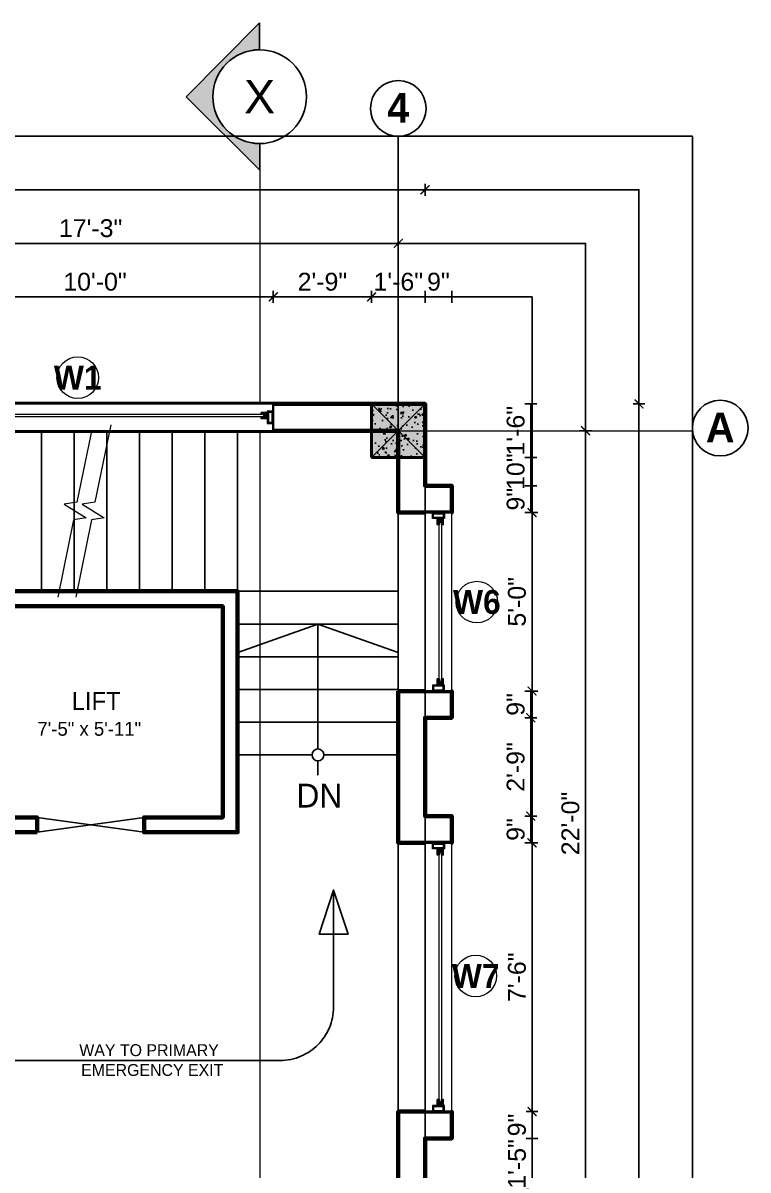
# Model space of a CAD drawing. Header units: feet. Extents: x 109753 to 150441, y 47761 to 75080.
# Drawn here: x 126842.8 to 127086.9, y 49731.2 to 50116.9 of the extents above; entities that cross this region are included whole.
import ezdxf

# ---------------------------------------------------------------- set-up
doc = ezdxf.new("R2010")
doc.units = ezdxf.units.FT
doc.header["$LTSCALE"] = 50
doc.header["$MEASUREMENT"] = 0
doc.header["$PDMODE"] = 3
doc.header["$PDSIZE"] = -10
for name, pattern in [('( Hidden )', [0.375, 0.25, -0.125]), ('ACAD_ISO02W100', [15, 12, -3]), ('ACAD_ISO04W100', [30, 24, -3, 0, -3]), ('CENTER', [2, 1.25, -0.25, 0.25, -0.25])]:
    doc.linetypes.add(name, pattern=pattern)
doc.layers.add('A-ANNO-MASK', color=7, linetype='Continuous', lineweight=13, true_color=0xffffff)
for name, color, linetype, lineweight in [('A-Furniture', 175, 'Continuous', 0), ('CENTRELINE', 146, 'CENTER', 18), ('COLUMN', 16, 'Continuous', 40), ('DIMENSION', 5, 'Continuous', 15), ('STAIRCASE', 210, 'Continuous', 25), ('TEXT', 181, 'Continuous', 13), ('WALL', 1, 'Continuous', 60), ('WINDOW', 197, 'Continuous', 25)]:
    doc.layers.add(name, color=color, linetype=linetype, lineweight=lineweight)
doc.layers.add('HACTH', color=251, linetype='Continuous')
doc.styles.add('GL_Imperial', font='GOTHIC.TTF', dxfattribs={"height": 8})
doc.styles.add('SANS', font='sanss___.ttf', dxfattribs={"height": 11.81102362204724})
doc.styles.add('STYLUS', font='stylu.ttf')
doc.styles.add('TIMES', font='arial.ttf')
doc.dimstyles.new("1-8'", dxfattribs={"dimtxt": 6, "dimasz": 3, "dimexe": 2, "dimexo": 1, "dimgap": 2, "dimtad": 1, "dimdec": 0, "dimzin": 3, "dimdsep": 46, "dimlunit": 4, "dimtxsty": 'TIMES', "dimblk": 'ARCHTICK', "dimcen": 8, "dimdle": 2, "dimclrt": 7, "dimadec": 0, "dimazin": 0, "dimtfac": 1, "dimtdec": 0, "dimtix": 1, "dimtmove": 0, "dimatfit": 3, "dimfxl": 2, "dimfxlon": 1, "dimarcsym": 0})

# ---------------------------------------------------------------- blocks, each defined once
blk = doc.blocks.new('A$Cb5c74cea')
at = {"true_color": 0xffffff, "transparency": 33554687}
h = blk.add_hatch(color=7, dxfattribs=at)
h.dxf.hatch_style = 1
h.paths.add_polyline_path([(-9, -9), (9, -9), (9, 9), (-9, 9)])
at = {"layer": 'HACTH', "transparency": 33554623}
h = blk.add_hatch(dxfattribs=at)
h.set_pattern_fill('AR-CONC', color=256)
h.set_pattern_definition([(49.99999999999999, (-126497.0296379852, -50480.55175068545), (7.172601826007535, -0.6275213498259511), [0.75, -8.25]), (355, (-126497.0296379852, -50480.55175068545), (-1.38751333613, 7.521921337000118), [0.6, -6.6]), (100.45144446, (-126496.4319211752, -50480.60404412545), (5.78508846727112, 6.894399909686294), [0.6374019199999997, -7.011421119999998]), (46.18420000000001, (-126497.0296379852, -50478.55175068545), (10.67241330671572, -1.655192807930765), [1.125, -12.375]), (96.63563549, (-126496.1402705352, -50478.68968375545), (9.346619456742284, 9.741186007745505), [0.95610342, -10.5171376]), (351.1841639899999, (-126497.0296379852, -50478.55175068545), (9.346619450547731, 9.741186002699902), [0.9, -9.90000001]), (21, (-126496.0296379852, -50479.05175068545), (5.969070521184617, -4.026188906653388), [0.75, -8.25]), (326.0000000000001, (-126496.0296379852, -50479.05175068545), (2.433153319215817, 7.25150045046853), [0.6, -6.6]), (71.45144474, (-126495.5322154452, -50479.38726642545), (8.402223767299711, 3.225311528063538), [0.6374019000000001, -7.01142112]), (37.50000000000001, (-126497.0296379852, -50480.55175068545), (0.1215985531729067, 3.328938538313115), [0, -6.52, 0, -6.7, 0, -6.625]), (7.499999999999999, (-126497.0296379852, -50480.55175068545), (2.630695374421486, 3.944117118823602), [0, -3.82, 0, -6.37, 0, -2.525]), (327.5, (-126499.2596379852, -50480.55175068545), (5.33822436172409, -0.2255487173437976), [0, -2.5, 0, -7.8, 0, -10.35]), (317.5, (-126500.2596379852, -50480.55175068545), (5.831861693423862, 1.001049823323177), [0, -3.25, 0, -5.18, 0, -7.35])])
h.paths.add_polyline_path([(-9, -9), (9, -9), (9, 9), (-9, 9)])
at = {"layer": 'COLUMN'}
blk.add_lwpolyline([(-9, -9), (9, -9), (9, 9), (-9, 9)], close=True, dxfattribs=at)
at = {"layer": 'Defpoints', "color": 18, "true_color": 0x000000}
for p, q in [((-9, -9), (9, 9)), ((-9, 9), (9, -9))]:
    blk.add_line(p, q, dxfattribs=at)
blk = doc.blocks.new('ARROW')
at = {"layer": 'A-ANNO-MASK'}
h = blk.add_hatch(color=256, dxfattribs=at)
edge = h.paths.add_edge_path()
edge.add_line((0, 17169.44834330531), (0, 26968.98400393563))
edge.add_line((0, 26968.98400393563), (-26968.9840039349, 0))
edge.add_line((-26968.9840039349, 0), (0, -26968.98400393508))
edge.add_line((0, -26968.98400393508), (0, -17169.44834330531))
edge.add_ellipse((0, 0), major_axis=(-12140.63335278354, 12140.63335278354), ratio=0.9999999999999748, start_angle=-45.00000000000068, end_angle=134.9999999999993, ccw=False)
for p, q in [((0, 26968.98400393563), (-26968.9840039349, 0)), ((0, 17169.44834330531), (0, 26968.98400393563)), ((0, -26968.98400393508), (-26968.9840039349, 0)), ((-26968.9840039349, 0), (0, -26968.98400393508)), ((0, -26968.98400393508), (0, -17169.44834330531))]:
    blk.add_line(p, q)
blk.add_ellipse((0, 0), major_axis=(12140.63335278354, 12140.63335278354), ratio=0.9999999999999746, start_param=0.785398163397461, end_param=3.926990816987254)
blk = doc.blocks.new('_ArchTick')
at = {"color": 0, "linetype": 'ByBlock', "const_width": 0.15}
blk.add_lwpolyline([(-0.5, -0.5), (0.5, 0.5)], dxfattribs=at)
blk = doc.blocks.new('*D1186')
at = {"layer": 'Defpoints', "color": 0, "transparency": 16777216}
for p in [(126969.1545575431, 50042.74665171043), (126762.0734331849, 49988.74665171043), (126969.1545575431, 49988.74665171043)]:
    blk.add_point(p, dxfattribs=at)
at = {"layer": 'DIMENSION', "color": 0, "lineweight": -2, "transparency": 16777216}
for p, q in [((126762.0734331849, 50040.74665171043), (126762.0734331849, 50044.74665171043)), ((126969.1545575431, 50040.74665171043), (126969.1545575431, 50044.74665171043)), ((126760.0734331849, 50042.74665171043), (126971.1545575431, 50042.74665171043))]:
    blk.add_line(p, q, dxfattribs=at)
at = {"layer": 'DIMENSION', "color": 0, "lineweight": -2, "transparency": 16777216, "xscale": 3, "yscale": 3, "zscale": 3, "rotation": 180}
blk.add_blockref('_ArchTick', (126762.0734331849, 50042.74665171043), dxfattribs=at)
at = {"layer": 'DIMENSION', "color": 0, "lineweight": -2, "transparency": 16777216, "xscale": 3, "yscale": 3, "zscale": 3}
blk.add_blockref('_ArchTick', (126969.1545575431, 50042.74665171043), dxfattribs=at)
at = {"layer": 'DIMENSION', "color": 7, "transparency": 16777216, "insert": (126865.613995364, 50047.81213602148), "char_height": 6, "attachment_point": 5, "style": 'TIMES'}
blk.add_mtext('17\'-3"', dxfattribs=at)
blk = doc.blocks.new('*D1187')
at = {"layer": 'Defpoints', "color": 0, "transparency": 16777216}
for p in [(126978.1545575431, 49979.74665171045), (126978.1545575431, 49715.62850572429), (127032.1545575448, 49715.62850572429)]:
    blk.add_point(p, dxfattribs=at)
at = {"layer": 'DIMENSION', "color": 0, "lineweight": -2, "transparency": 16777216}
for p, q in [((127030.1545575448, 49979.74665171045), (127034.1545575448, 49979.74665171045)), ((127032.1545575448, 49981.74665171045), (127032.1545575448, 49713.62850572429)), ((127030.1545575448, 49715.62850572429), (127034.1545575448, 49715.62850572429))]:
    blk.add_line(p, q, dxfattribs=at)
at = {"layer": 'DIMENSION', "color": 0, "lineweight": -2, "transparency": 16777216, "xscale": 3, "yscale": 3, "zscale": 3}
for p, rotation in [((127032.1545575448, 49979.74665171045), 90), ((127032.1545575448, 49715.62850572429), 270)]:
    blk.add_blockref('_ArchTick', p, dxfattribs=dict(at, rotation=rotation))
at = {"layer": 'DIMENSION', "color": 7, "transparency": 16777216, "insert": (127027.0911196184, 49847.68757871732), "char_height": 6, "attachment_point": 5, "rotation": 90, "style": 'TIMES'}
blk.add_mtext('22\'-0"', dxfattribs=at)
blk = doc.blocks.new('*D1198')
at = {"layer": 'Defpoints', "color": 0, "transparency": 16777216}
for p in [(126978.1545575431, 50060.74665171043), (126237.1545575431, 49988.74665171043), (126978.1545575431, 49988.74665171043)]:
    blk.add_point(p, dxfattribs=at)
at = {"layer": 'DIMENSION', "color": 0, "lineweight": -2, "transparency": 16777216}
for p, q in [((126235.1545575431, 50060.74665171043), (126980.1545575431, 50060.74665171043)), ((126237.1545575431, 50058.74665171043), (126237.1545575431, 50062.74665171043)), ((126978.1545575431, 50058.74665171043), (126978.1545575431, 50062.74665171043))]:
    blk.add_line(p, q, dxfattribs=at)
at = {"layer": 'DIMENSION', "color": 0, "lineweight": -2, "transparency": 16777216, "xscale": 3, "yscale": 3, "zscale": 3, "rotation": 180}
blk.add_blockref('_ArchTick', (126237.1545575431, 50060.74665171043), dxfattribs=at)
at = {"layer": 'DIMENSION', "color": 0, "lineweight": -2, "transparency": 16777216, "xscale": 3, "yscale": 3, "zscale": 3}
blk.add_blockref('_ArchTick', (126978.1545575431, 50060.74665171043), dxfattribs=at)
at = {"layer": 'DIMENSION', "color": 7, "transparency": 16777216, "insert": (126607.6545575431, 50065.81008963675), "char_height": 6, "attachment_point": 5, "style": 'TIMES'}
blk.add_mtext('61\'-9"', dxfattribs=at)
blk = doc.blocks.new('*D1199')
at = {"layer": 'Defpoints', "color": 0, "transparency": 16777216}
for p in [(126978.1545575431, 49988.74665171045), (126978.1545575431, 49058.27406776582), (127050.1545575448, 49058.27406776582)]:
    blk.add_point(p, dxfattribs=at)
at = {"layer": 'DIMENSION', "color": 0, "lineweight": -2, "transparency": 16777216}
for p, q in [((127050.1545575448, 49990.74665171045), (127050.1545575448, 49056.27406776582)), ((127048.1545575448, 49988.74665171045), (127052.1545575448, 49988.74665171045)), ((127048.1545575448, 49058.27406776582), (127052.1545575448, 49058.27406776582))]:
    blk.add_line(p, q, dxfattribs=at)
at = {"layer": 'DIMENSION', "color": 0, "lineweight": -2, "transparency": 16777216, "xscale": 3, "yscale": 3, "zscale": 3}
for p, rotation in [((127050.1545575448, 49988.74665171045), 90), ((127050.1545575448, 49058.27406776582), 270)]:
    blk.add_blockref('_ArchTick', p, dxfattribs=dict(at, rotation=rotation))
at = {"layer": 'DIMENSION', "color": 7, "transparency": 16777216, "insert": (127045.0911196184, 49523.51035973809), "char_height": 6, "attachment_point": 5, "rotation": 90, "style": 'TIMES'}
blk.add_mtext('77\'-6"', dxfattribs=at)
blk = doc.blocks.new('WIN 4 FRAME')
at = {"true_color": 0x939598}
h = blk.add_hatch(color=252, dxfattribs=at)
h.dxf.hatch_style = 1
h.paths.add_polyline_path([(1.818989403545856e-12, 4.049813805987469), (2.101020072586834e-06, 5.060473995399661e-07), (2.024908759564823, 9.094947017729282e-13), (2.024908759564823, 2.024906570480198), (2.02490641305485, 2.024906570479288), (2.024906696263315, 4.049813318782071)])
h.paths.add_polyline_path([(1.61992746524993, 0.4049814344280094), (0.4049815433245385, 0.4049814344280094), (0.404981543323629, 3.644832375327496), (1.61992746524993, 3.644832375327496)], flags=16)
at = {"lineweight": 18}
for points in [[(2.024908759563004, 0), (2.024908759563004, 4.049813805987469), (0, 4.049813805987469), (0, 0)], [(0.40498154332181, 3.644832375326587), (0.4049815433227195, 0.4049814344261904), (1.619927465248111, 0.4049814344261904), (1.619927465248111, 3.644832375326587)]]:
    blk.add_lwpolyline(points, close=True, dxfattribs=at)
blk = doc.blocks.new('WIN IN FRAME 2')
at = {"true_color": 0x939598}
h = blk.add_hatch(color=252, dxfattribs=at)
h.dxf.hatch_style = 1
h.paths.add_polyline_path([(-3.802797436947003e-07, 2.024906748300964), (-4.547473508864641e-13, -9.094947017729282e-13), (2.02490491240178, 3.802788341999985e-07), (2.02490479645212, 0.6074723853880641), (1.214942129258816, 0.6074722181956531), (1.214941962037756, 1.417434885379407), (2.024904666966449, 1.417435052582732), (2.024904233848702, 2.024906694837227)])
blk.add_lwpolyline([(1.214941962037756, 1.417434885379407), (2.024904666966449, 1.417435052582732), (2.024904233848702, 2.024906694836318), (-3.802797436947003e-07, 2.024907235507271), (0, 0), (2.02490491240178, 3.802788341999985e-07), (2.024904796439387, 0.6075378326295322), (1.214942129258816, 0.6074722181956531)], close=True)
blk = doc.blocks.new('*U527')
blk.add_wipeout([(0, -0.20000000000030127), (119.9999999999999, -0.20000000000797513), (119.9999999999999, 9.19999999999169), (0, 9.2000000000007)]).dxf.layer = 'WINDOW'
at = {"layer": 'WINDOW', "color": 35, "lineweight": 5}
for p, q in [((120, 8.999999999992344), (0, 9)), ((120, -7.658902751772027e-12), (0, 0))]:
    blk.add_line(p, q, dxfattribs=at)
at = {"layer": 'WINDOW', "color": 10, "lineweight": 35}
for p, q in [((0, 0), (0, 9)), ((120, -7.658902751772027e-12), (120, 8.999999999992344))]:
    blk.add_line(p, q, dxfattribs=at)
at = {"layer": 'WINDOW', "lineweight": 9}
blk.add_lwpolyline([(3.23985088882182, 3.487546825684149), (116.7601492783992, 3.48754682567649), (116.7601492783992, 4.297509492860243), (3.23985088882182, 4.297509492867903)], close=True, dxfattribs=at)
at = {"layer": 'WINDOW', "lineweight": 5}
for name, p in [('WIN 4 FRAME', (0, 2.47509309700672)), ('WIN IN FRAME 2', (2.024908759563004, 2.880074607488496))]:
    blk.add_blockref(name, p, dxfattribs=at)
at = {"layer": 'WINDOW', "lineweight": 5, "xscale": -1}
for name, p in [('WIN IN FRAME 2', (117.975091240437, 2.880074607480837)), ('WIN 4 FRAME', (120, 2.475093096999061))]:
    blk.add_blockref(name, p, dxfattribs=at)
blk = doc.blocks.new('*U522')
blk.add_wipeout([(0, -0.20000000000024443), (59.99999999999992, -0.20000000000408136), (59.99999999999992, 9.19999999999554), (0, 9.200000000000728)]).dxf.layer = 'WINDOW'
at = {"layer": 'WINDOW', "color": 35, "lineweight": 5}
for p, q in [((59.99999999999999, 8.99999999999617), (0, 9)), ((59.99999999999999, -3.829451375886013e-12), (0, 0))]:
    blk.add_line(p, q, dxfattribs=at)
at = {"layer": 'WINDOW', "color": 10, "lineweight": 35}
for p, q in [((0, 0), (0, 9)), ((59.99999999999999, -3.829451375886013e-12), (59.99999999999999, 8.99999999999617))]:
    blk.add_line(p, q, dxfattribs=at)
at = {"layer": 'WINDOW', "lineweight": 9}
blk.add_lwpolyline([(3.23985088882182, 3.487546825684149), (56.76014927839923, 3.487546825680319), (56.76014927839923, 4.297509492864074), (3.23985088882182, 4.297509492867903)], close=True, dxfattribs=at)
at = {"layer": 'WINDOW', "lineweight": 5}
for name, p in [('WIN 4 FRAME', (0, 2.47509309700672)), ('WIN IN FRAME 2', (2.024908759563004, 2.880074607488496))]:
    blk.add_blockref(name, p, dxfattribs=at)
at = {"layer": 'WINDOW', "lineweight": 5, "xscale": -1}
for name, p in [('WIN IN FRAME 2', (57.97509124043698, 2.880074607484666)), ('WIN 4 FRAME', (59.99999999999999, 2.475093097002891))]:
    blk.add_blockref(name, p, dxfattribs=at)
blk = doc.blocks.new('*U529')
blk.add_wipeout([(0, -0.20000000000023022), (90.37023488315755, -0.20000000000599982), (90.37023488315755, 9.199999999993622), (0, 9.200000000000756)]).dxf.layer = 'WINDOW'
at = {"layer": 'WINDOW', "color": 35, "lineweight": 5}
for p, q in [((90.37023488315761, 8.99999999999423), (0, 9)), ((90.37023488315761, -5.767807005207502e-12), (0, 0))]:
    blk.add_line(p, q, dxfattribs=at)
at = {"layer": 'WINDOW', "color": 10, "lineweight": 35}
for p, q in [((0, 0), (0, 9)), ((90.37023488315761, -5.767807005207502e-12), (90.37023488315761, 8.99999999999423))]:
    blk.add_line(p, q, dxfattribs=at)
at = {"layer": 'WINDOW', "lineweight": 9}
blk.add_lwpolyline([(3.23985088882182, 3.487546825684149), (87.13038416155685, 3.487546825678381), (87.13038416155685, 4.297509492862136), (3.23985088882182, 4.297509492867903)], close=True, dxfattribs=at)
at = {"layer": 'WINDOW', "lineweight": 5}
for name, p in [('WIN 4 FRAME', (0, 2.47509309700672)), ('WIN IN FRAME 2', (2.024908759563004, 2.880074607488496))]:
    blk.add_blockref(name, p, dxfattribs=at)
at = {"layer": 'WINDOW', "lineweight": 5, "xscale": -1}
for name, p in [('WIN IN FRAME 2', (88.3453261235946, 2.880074607482728)), ('WIN 4 FRAME', (90.37023488315761, 2.475093097000952))]:
    blk.add_blockref(name, p, dxfattribs=at)
blk = doc.blocks.new('*D1224')
at = {"layer": 'Defpoints', "color": 0, "transparency": 16777216}
for p in [(126927.084133263, 50024.74665171037), (126807.084133263, 49988.94665171041), (126927.084133263, 49988.74665171043)]:
    blk.add_point(p, dxfattribs=at)
at = {"layer": 'DIMENSION', "color": 0, "lineweight": -2, "transparency": 16777216}
for p, q in [((126805.084133263, 50024.74665171037), (126929.084133263, 50024.74665171037)), ((126807.084133263, 50022.74665171037), (126807.084133263, 50026.74665171037)), ((126927.084133263, 50022.74665171037), (126927.084133263, 50026.74665171037))]:
    blk.add_line(p, q, dxfattribs=at)
at = {"layer": 'DIMENSION', "color": 0, "lineweight": -2, "transparency": 16777216, "xscale": 3, "yscale": 3, "zscale": 3, "rotation": 180}
blk.add_blockref('_ArchTick', (126807.084133263, 50024.74665171037), dxfattribs=at)
at = {"layer": 'DIMENSION', "color": 0, "lineweight": -2, "transparency": 16777216, "xscale": 3, "yscale": 3, "zscale": 3}
blk.add_blockref('_ArchTick', (126927.084133263, 50024.74665171037), dxfattribs=at)
at = {"layer": 'DIMENSION', "color": 7, "transparency": 16777216, "insert": (126867.084133263, 50029.8100896367), "char_height": 6, "attachment_point": 5, "style": 'TIMES'}
blk.add_mtext('10\'-0"', dxfattribs=at)
blk = doc.blocks.new('*D1225')
at = {"layer": 'Defpoints', "color": 0, "transparency": 16777216}
for p in [(126960.1545575431, 50024.74665171037), (126927.084133263, 49988.74665171043), (126960.1545575431, 49988.74665171043)]:
    blk.add_point(p, dxfattribs=at)
at = {"layer": 'DIMENSION', "color": 0, "lineweight": -2, "transparency": 16777216}
for p, q in [((126925.084133263, 50024.74665171037), (126962.1545575431, 50024.74665171037)), ((126927.084133263, 50022.74665171037), (126927.084133263, 50026.74665171037)), ((126960.1545575431, 50022.74665171037), (126960.1545575431, 50026.74665171037))]:
    blk.add_line(p, q, dxfattribs=at)
at = {"layer": 'DIMENSION', "color": 0, "lineweight": -2, "transparency": 16777216, "xscale": 3, "yscale": 3, "zscale": 3, "rotation": 180}
blk.add_blockref('_ArchTick', (126927.084133263, 50024.74665171037), dxfattribs=at)
at = {"layer": 'DIMENSION', "color": 0, "lineweight": -2, "transparency": 16777216, "xscale": 3, "yscale": 3, "zscale": 3}
blk.add_blockref('_ArchTick', (126960.1545575431, 50024.74665171037), dxfattribs=at)
at = {"layer": 'DIMENSION', "color": 7, "transparency": 16777216, "insert": (126943.619345403, 50029.8100896367), "char_height": 6, "attachment_point": 5, "style": 'TIMES'}
blk.add_mtext('2\'-9"', dxfattribs=at)
blk = doc.blocks.new('*D1226')
at = {"layer": 'Defpoints', "color": 0, "transparency": 16777216}
for p in [(126978.1545575431, 50024.74665171037), (126960.1545575431, 49988.74665171043), (126978.1545575431, 49988.74665171043)]:
    blk.add_point(p, dxfattribs=at)
at = {"layer": 'DIMENSION', "color": 0, "lineweight": -2, "transparency": 16777216}
for p, q in [((126960.1545575431, 50022.74665171037), (126960.1545575431, 50026.74665171037)), ((126960.1545575431, 50024.74665171037), (126978.1545575431, 50024.74665171037)), ((126978.1545575431, 50022.74665171037), (126978.1545575431, 50026.74665171037))]:
    blk.add_line(p, q, dxfattribs=at)
at = {"layer": 'DIMENSION', "color": 7, "transparency": 16777216, "insert": (126969.1545575431, 50029.8100896367), "char_height": 6, "attachment_point": 5, "style": 'TIMES'}
blk.add_mtext('1\'-6"', dxfattribs=at)
blk = doc.blocks.new('*D1227')
at = {"layer": 'Defpoints', "color": 0, "transparency": 16777216}
for p in [(126978.1545575431, 49988.74665171045), (126978.1545575431, 49970.74665171045), (127013.7273141352, 49970.74665171045)]:
    blk.add_point(p, dxfattribs=at)
at = {"layer": 'DIMENSION', "color": 0, "lineweight": -2, "transparency": 16777216}
for p, q in [((127011.7273141352, 49988.74665171045), (127015.7273141352, 49988.74665171045)), ((127013.7273141352, 49988.74665171045), (127013.7273141352, 49970.74665171045)), ((127011.7273141352, 49970.74665171045), (127015.7273141352, 49970.74665171045))]:
    blk.add_line(p, q, dxfattribs=at)
at = {"layer": 'DIMENSION', "color": 7, "transparency": 16777216, "insert": (127008.6638762088, 49979.7466517104), "char_height": 6, "attachment_point": 5, "rotation": 90, "style": 'TIMES'}
blk.add_mtext('1\'-6"', dxfattribs=at)
blk = doc.blocks.new('*D1228')
at = {"layer": 'Defpoints', "color": 0, "transparency": 16777216}
for p in [(126978.3545575432, 49952.21711521061), (126978.1545575431, 49892.21711521061), (127014.1545575456, 49892.21711521061)]:
    blk.add_point(p, dxfattribs=at)
at = {"layer": 'DIMENSION', "color": 0, "lineweight": -2, "transparency": 16777216}
for p, q in [((127012.1545575456, 49952.21711521061), (127016.1545575456, 49952.21711521061)), ((127014.1545575456, 49954.21711521061), (127014.1545575456, 49890.21711521061)), ((127012.1545575456, 49892.21711521061), (127016.1545575456, 49892.21711521061))]:
    blk.add_line(p, q, dxfattribs=at)
at = {"layer": 'DIMENSION', "color": 0, "lineweight": -2, "transparency": 16777216, "xscale": 3, "yscale": 3, "zscale": 3}
for p, rotation in [((127014.1545575456, 49952.21711521061), 90), ((127014.1545575456, 49892.21711521061), 270)]:
    blk.add_blockref('_ArchTick', p, dxfattribs=dict(at, rotation=rotation))
at = {"layer": 'DIMENSION', "color": 7, "transparency": 16777216, "insert": (127009.0911196193, 49922.21711521056), "char_height": 6, "attachment_point": 5, "rotation": 90, "style": 'TIMES'}
blk.add_mtext('5\'-0"', dxfattribs=at)
blk = doc.blocks.new('*D1229')
at = {"layer": 'Defpoints', "color": 0, "transparency": 16777216}
for p in [(126978.3545575432, 49841.17302432712), (126978.1545575431, 49750.80278944397), (127014.1545575458, 49750.80278944397)]:
    blk.add_point(p, dxfattribs=at)
at = {"layer": 'DIMENSION', "color": 0, "lineweight": -2, "transparency": 16777216}
for p, q in [((127012.1545575458, 49841.17302432712), (127016.1545575458, 49841.17302432712)), ((127014.1545575458, 49843.17302432712), (127014.1545575458, 49748.80278944397)), ((127012.1545575458, 49750.80278944397), (127016.1545575458, 49750.80278944397))]:
    blk.add_line(p, q, dxfattribs=at)
at = {"layer": 'DIMENSION', "color": 0, "lineweight": -2, "transparency": 16777216, "xscale": 3, "yscale": 3, "zscale": 3}
for p, rotation in [((127014.1545575458, 49841.17302432712), 90), ((127014.1545575458, 49750.80278944397), 270)]:
    blk.add_blockref('_ArchTick', p, dxfattribs=dict(at, rotation=rotation))
at = {"layer": 'DIMENSION', "color": 7, "transparency": 16777216, "insert": (127009.0911196194, 49795.98790688549), "char_height": 6, "attachment_point": 5, "rotation": 90, "style": 'TIMES'}
blk.add_mtext('7\'-6"', dxfattribs=at)
blk = doc.blocks.new('*D1259')
at = {"layer": 'Defpoints', "color": 0, "transparency": 16777216}
for p in [(126987.1545575431, 50024.74665171037), (126978.1545575431, 49988.74665171043), (126987.1545575431, 49961.21711521058)]:
    blk.add_point(p, dxfattribs=at)
at = {"layer": 'DIMENSION', "color": 0, "lineweight": -2, "transparency": 16777216}
for p, q in [((126978.1545575431, 50022.74665171037), (126978.1545575431, 50026.74665171037)), ((126978.1545575431, 50024.74665171037), (126987.1545575431, 50024.74665171037)), ((126987.1545575431, 50022.74665171037), (126987.1545575431, 50026.74665171037))]:
    blk.add_line(p, q, dxfattribs=at)
at = {"layer": 'DIMENSION', "color": 7, "transparency": 16777216, "insert": (126982.6545575431, 50029.8100896367), "char_height": 6, "attachment_point": 5, "style": 'TIMES'}
blk.add_mtext('9"', dxfattribs=at)
blk = doc.blocks.new('*D1262')
at = {"layer": 'Defpoints', "color": 0, "transparency": 16777216}
for p in [(126978.1545575431, 49970.74665171045), (126987.1545575431, 49961.21711521061), (127013.7273141352, 49961.21711521061)]:
    blk.add_point(p, dxfattribs=at)
at = {"layer": 'DIMENSION', "color": 0, "lineweight": -2, "transparency": 16777216}
for p, q in [((127011.7273141352, 49970.74665171045), (127015.7273141352, 49970.74665171045)), ((127013.7273141352, 49970.74665171045), (127013.7273141352, 49961.21711521061)), ((127011.7273141352, 49961.21711521061), (127015.7273141352, 49961.21711521061))]:
    blk.add_line(p, q, dxfattribs=at)
at = {"layer": 'DIMENSION', "color": 7, "transparency": 16777216, "insert": (127008.6638762089, 49965.98188346048), "char_height": 6, "attachment_point": 5, "rotation": 90, "style": 'TIMES'}
blk.add_mtext('10"', dxfattribs=at)
blk = doc.blocks.new('*D1263')
at = {"layer": 'Defpoints', "color": 0, "transparency": 16777216}
for p in [(126987.1545575431, 49961.21711521061), (126987.1545575431, 49952.21711521061), (127013.7273141354, 49952.21711521061)]:
    blk.add_point(p, dxfattribs=at)
at = {"layer": 'DIMENSION', "color": 0, "lineweight": -2, "transparency": 16777216}
for p, q in [((127011.7273141354, 49961.21711521061), (127015.7273141354, 49961.21711521061)), ((127013.7273141354, 49961.21711521061), (127013.7273141354, 49952.21711521061)), ((127011.7273141354, 49952.21711521061), (127015.7273141354, 49952.21711521061))]:
    blk.add_line(p, q, dxfattribs=at)
at = {"layer": 'DIMENSION', "color": 7, "transparency": 16777216, "insert": (127008.6638762091, 49956.71711521056), "char_height": 6, "attachment_point": 5, "rotation": 90, "style": 'TIMES'}
blk.add_mtext('9"', dxfattribs=at)
blk = doc.blocks.new('*D1270')
at = {"layer": 'Defpoints', "color": 0, "transparency": 16777216}
for p in [(126978.1545575431, 49892.21711521061), (126987.1545575431, 49883.21711521061), (127013.7273141359, 49883.21711521061)]:
    blk.add_point(p, dxfattribs=at)
at = {"layer": 'DIMENSION', "color": 0, "lineweight": -2, "transparency": 16777216}
for p, q in [((127011.7273141359, 49892.21711521061), (127015.7273141359, 49892.21711521061)), ((127013.7273141359, 49892.21711521061), (127013.7273141359, 49883.21711521061)), ((127011.7273141359, 49883.21711521061), (127015.7273141359, 49883.21711521061))]:
    blk.add_line(p, q, dxfattribs=at)
at = {"layer": 'DIMENSION', "color": 7, "transparency": 16777216, "insert": (127008.6638762095, 49887.71711521056), "char_height": 6, "attachment_point": 5, "rotation": 90, "style": 'TIMES'}
blk.add_mtext('9"', dxfattribs=at)
blk = doc.blocks.new('*D1271')
at = {"layer": 'Defpoints', "color": 0, "transparency": 16777216}
for p in [(126987.1545575431, 49883.21711521061), (126987.1545575431, 49850.17302432712), (127013.727314136, 49850.17302432712)]:
    blk.add_point(p, dxfattribs=at)
at = {"layer": 'DIMENSION', "color": 0, "lineweight": -2, "transparency": 16777216}
for p, q in [((127011.727314136, 49883.21711521061), (127015.727314136, 49883.21711521061)), ((127013.727314136, 49885.21711521061), (127013.727314136, 49848.17302432712)), ((127011.727314136, 49850.17302432712), (127015.727314136, 49850.17302432712))]:
    blk.add_line(p, q, dxfattribs=at)
at = {"layer": 'DIMENSION', "color": 0, "lineweight": -2, "transparency": 16777216, "xscale": 3, "yscale": 3, "zscale": 3}
for p, rotation in [((127013.727314136, 49883.21711521061), 90), ((127013.727314136, 49850.17302432712), 270)]:
    blk.add_blockref('_ArchTick', p, dxfattribs=dict(at, rotation=rotation))
at = {"layer": 'DIMENSION', "color": 7, "transparency": 16777216, "insert": (127008.6638762097, 49866.69506976882), "char_height": 6, "attachment_point": 5, "rotation": 90, "style": 'TIMES'}
blk.add_mtext('2\'-9"', dxfattribs=at)
blk = doc.blocks.new('*D1272')
at = {"layer": 'Defpoints', "color": 0, "transparency": 16777216}
for p in [(126987.1545575431, 49850.17302432712), (126987.3545575432, 49841.17302432712), (127013.7273141362, 49841.17302432712)]:
    blk.add_point(p, dxfattribs=at)
at = {"layer": 'DIMENSION', "color": 0, "lineweight": -2, "transparency": 16777216}
for p, q in [((127011.7273141362, 49850.17302432712), (127015.7273141362, 49850.17302432712)), ((127013.7273141362, 49850.17302432712), (127013.7273141362, 49841.17302432712)), ((127011.7273141362, 49841.17302432712), (127015.7273141362, 49841.17302432712))]:
    blk.add_line(p, q, dxfattribs=at)
at = {"layer": 'DIMENSION', "color": 7, "transparency": 16777216, "insert": (127008.6638762098, 49845.67302432707), "char_height": 6, "attachment_point": 5, "rotation": 90, "style": 'TIMES'}
blk.add_mtext('9"', dxfattribs=at)
blk = doc.blocks.new('*D1273')
at = {"layer": 'Defpoints', "color": 0, "transparency": 16777216}
for p in [(126978.1545575431, 49750.80278944397), (126987.1545575431, 49741.80278944397), (127014.1545575459, 49741.80278944397)]:
    blk.add_point(p, dxfattribs=at)
at = {"layer": 'DIMENSION', "color": 0, "lineweight": -2, "transparency": 16777216}
for p, q in [((127012.1545575459, 49750.80278944397), (127016.1545575459, 49750.80278944397)), ((127014.1545575459, 49750.80278944397), (127014.1545575459, 49741.80278944397)), ((127012.1545575459, 49741.80278944397), (127016.1545575459, 49741.80278944397))]:
    blk.add_line(p, q, dxfattribs=at)
at = {"layer": 'DIMENSION', "color": 7, "transparency": 16777216, "insert": (127009.0911196196, 49746.30278944391), "char_height": 6, "attachment_point": 5, "rotation": 90, "style": 'TIMES'}
blk.add_mtext('9"', dxfattribs=at)
blk = doc.blocks.new('*D1264')
at = {"layer": 'Defpoints', "color": 0, "transparency": 16777216}
for p in [(126987.1545575431, 49741.80278944397), (126978.1545575431, 49724.62850572429), (127014.154557546, 49724.62850572429)]:
    blk.add_point(p, dxfattribs=at)
at = {"layer": 'DIMENSION', "color": 0, "lineweight": -2, "transparency": 16777216}
for p, q in [((127012.154557546, 49741.80278944397), (127016.154557546, 49741.80278944397)), ((127014.154557546, 49741.80278944397), (127014.154557546, 49724.62850572429)), ((127012.154557546, 49724.62850572429), (127016.154557546, 49724.62850572429))]:
    blk.add_line(p, q, dxfattribs=at)
at = {"layer": 'DIMENSION', "color": 7, "transparency": 16777216, "insert": (127009.0911196197, 49733.21564758407), "char_height": 6, "attachment_point": 5, "rotation": 90, "style": 'TIMES'}
blk.add_mtext('1\'-5"', dxfattribs=at)

msp = doc.modelspace()

# ---------------------------------------------------------------- linework, layer by layer
at = {"linetype": 'ACAD_ISO04W100', "ltscale": 3}
msp.add_line((126969.1545575431, 48956.27406776581), (126969.1545575431, 50078.74665171043), dxfattribs=at)
for p, q in [((126969.1545575431, 49952.21711521058), (126969.1545575431, 49892.21711521058)), ((126942.113995364, 49914.74665171043), (126915.113995364, 49905.13935133146)), ((126942.1139953641, 49872.74665171037), (126942.113995364, 49914.74665171043)), ((126942.113995364, 49914.74665171043), (126969.113995364, 49905.13935133146)), ((126942.1139953641, 49868.74665171037), (126942.1139953641, 49863.98470165817)), ((126969.1545575431, 49841.17302432709), (126969.1545575431, 49750.80278944394))]:
    msp.add_line(p, q)
msp.add_lwpolyline([(126947.3733009332, 49825.30466623495), (126952.2540083466, 49810.49312295378), (126942.4925935198, 49810.49312295378), (126947.3733009332, 49825.30466623496), (126947.3733009332, 49810.49312295378)])
at = {"linetype": 'ACAD_ISO02W100'}
msp.add_lwpolyline([(126947.3733009332, 49810.49312295378), (126947.3733009332, 49786.01624464869, -0.414213562373095), (126929.3733009332, 49768.01624464869), (126691.1289595606, 49768.01624464869, 0.4142135623730951), (126631.1289595606, 49708.01624464869), (126631.1289595606, 49591.46720254311)], format="xyb", dxfattribs=at)
for centre, radius in [((126922.4866926149, 50092.05749487054), 15.7705529424192), ((126969.1545575431, 50088.12165171043), 9.37500000000001), ((127077.4882148215, 49980.6261213281), 9.37500000000001), ((126942.1139953641, 49870.74665171037), 2)]:
    msp.add_circle(centre, radius)
at = {"layer": 'A-Furniture'}
msp.add_lwpolyline([(126866.3150759771, 49981.70640480781), (126861.0146804593, 49955.6862813565), (126856.6769906992, 49955.03907974461), (126864.1547433268, 49950.45422367578), (126859.8170535664, 49949.80702206423), (126854.5166580486, 49923.78689861293)], dxfattribs=at)
at = {"layer": 'CENTRELINE', "ltscale": 35}
for p, q in [((126922.4988238014, 50076.28694660581), (126922.4988238014, 48956.27406309997)), ((126135.1545575431, 49979.74665171043), (127068.1545575431, 49979.74665171043))]:
    msp.add_line(p, q, dxfattribs=at)
at = {"layer": 'Defpoints'}
for points in [[(126135.1545575431, 50078.74665171043), (127068.1545575431, 50078.74665171043), (127068.1545575431, 48956.27406776581), (126135.1545575431, 48956.27406776581)], [(126153.1545575431, 50060.74665171043), (127050.1545575431, 50060.74665171043), (127050.1545575431, 48974.27406776581), (126153.1545575431, 48974.27406776581)], [(126171.1545575431, 50042.74665171043), (127032.1545575431, 50042.74665171043), (127032.1545575431, 48992.27406776581), (126171.1545575431, 48992.27406776581)], [(126189.1545575431, 50024.74665171043), (127014.1545575431, 50024.74665171043), (127014.1545575431, 49010.27406776581), (126189.1545575431, 49010.27406776581)]]:
    msp.add_lwpolyline(points, close=True, dxfattribs=at)
at = {"layer": 'STAIRCASE'}
for p, q in [((126849.0734331849, 49925.74665171037), (126849.0734331849, 49979.74665171043)), ((126860.0734331849, 49925.74665171037), (126860.0734331849, 49979.74665171043)), ((126871.0734331849, 49925.74665171037), (126871.0734331849, 49979.74665171043)), ((126882.0734331849, 49925.74665171037), (126882.0734331849, 49979.74665171043)), ((126893.0734331849, 49925.74665171037), (126893.0734331849, 49979.74665171043)), ((126904.0734331849, 49925.74665171037), (126904.0734331849, 49979.74665171043)), ((126915.0734331849, 49925.74665171037), (126915.0734331849, 49979.74665171043)), ((126914.1545575431, 49925.74665171037), (126969.1545575431, 49925.74665171037)), ((126952.3992159838, 49914.74665171037), (126915.0734331849, 49914.74665171037)), ((126969.1545575431, 49914.74665171037), (126952.3992159838, 49914.74665171037)), ((126934.5554756055, 49903.74665171043), (126915.0734331849, 49903.74665171043)), ((126969.1545575431, 49903.74665171043), (126934.5554756055, 49903.74665171043)), ((126969.1545575431, 49892.74665171037), (126915.0734331849, 49892.74665171037)), ((126969.1545575431, 49881.74665171037), (126915.0734331849, 49881.74665171043)), ((126940.1139953641, 49870.74665171037), (126915.0734331849, 49870.74665171037)), ((126969.1545575431, 49870.74665171037), (126944.1139953641, 49870.74665171037))]:
    msp.add_line(p, q, dxfattribs=at)
at = {"layer": 'STAIRCASE', "linetype": '( Hidden )', "ltscale": 10}
for p, q in [((126847.5734331849, 49844.74665171037), (126883.5734331849, 49849.74665171037)), ((126847.5734331849, 49849.74665171037), (126883.5734331849, 49844.74665171037))]:
    msp.add_line(p, q, dxfattribs=at)
at = {"layer": 'WALL'}
for points in [[(126762.0734331849, 49796.68757871731), (126762.0734331849, 49979.74665171043), (126969.1545575431, 49979.74665171043), (126969.1545575431, 49952.21711521058), (126987.1545575431, 49952.21711521058), (126987.1545575431, 49961.21711521058), (126978.154557543, 49961.21711521058), (126978.1545575431, 49988.74665171043), (126237.1545575431, 49988.74665171043), (126237.1545575431, 49058.27406776581), (126397.9302590911, 49058.27406776581)], [(126771.0734331849, 49724.62850571762), (126969.1545575431, 49724.62850571762), (126969.1545575431, 49750.80278944394), (126987.1545575431, 49750.80278944394), (126987.1545575431, 49741.80278944394), (126978.1545575431, 49741.80278944394), (126978.1545575431, 49088.57884870203)]]:
    msp.add_lwpolyline(points, dxfattribs=at)
for points in [[(126847.5734331849, 49844.74665171037), (126847.5734331849, 49849.74665171037), (126821.0734331849, 49849.74665171037), (126821.0734331849, 49920.74665171037), (126910.0734331849, 49920.74665171037), (126910.0734331849, 49849.74665171037), (126883.5734331849, 49849.74665171037), (126883.5734331849, 49844.74665171037), (126915.0734331849, 49844.74665171037), (126915.0734331849, 49925.74665171037), (126816.0734331849, 49925.74665171037), (126816.0734331849, 49844.74665171037)], [(126969.1545575431, 49892.21711521058), (126987.1545575431, 49892.21711521058), (126987.1545575431, 49883.21711521058), (126978.1545575431, 49883.21711521058), (126978.1545575431, 49850.17302432709), (126987.1545575431, 49850.17302432709), (126987.1545575431, 49841.17302432709), (126969.1545575431, 49841.17302432709)]]:
    msp.add_lwpolyline(points, close=True, dxfattribs=at)

# ---------------------------------------------------------------- block references
at = {"xscale": 0.0009185241498223301, "yscale": 0.0009185241498223301, "zscale": 0.0009185241498223301, "rotation": 0.04400622102137847}
msp.add_blockref('ARROW', (126922.4866934991, 50092.08050877395), dxfattribs=at)
msp.add_blockref('A$Cb5c74cea', (126969.1545575431, 49979.74665171043))

# ---------------------------------------------------------------- texts
at = {"ltscale": 0.25, "insert": (126922.4636787115, 50092.05749398637), "char_height": 11.25000000000001, "width": 7.753228859509854, "attachment_point": 5, "style": 'SANS'}
msp.add_mtext('X', dxfattribs=at)
at = {"char_height": 10.00000000000001, "attachment_point": 5, "style": 'STYLUS'}
for s, insert in [('{\\fStylus BT|b1|i0|c0|p34;4}', (126969.1545575431, 50088.33886677976)), ('{\\fStylus BT|b1|i0|c0|p34;A}', (127077.4882148215, 49980.84333639747))]:
    msp.add_mtext_dynamic_manual_height_columns(s, width=4.175797679477887, gutter_width=43.75000000000004, heights=[0], dxfattribs=dict(at, insert=insert))
at = {"layer": 'TEXT', "insert": (126861.2726063856, 49997.59315913023), "char_height": 8, "attachment_point": 5, "style": 'GL_Imperial'}
msp.add_mtext_dynamic_manual_height_columns('{\\fStylus BT|b1|i0|c0|p34;W1}', width=9.305830311820161, gutter_width=35, heights=[0], dxfattribs=at)
at = {"layer": 'TEXT', "attachment_point": 1, "style": 'GL_Imperial'}
for s, insert, char_height, width in [('\\pi11.52929;{\\H0.75x;LIFT\\P\\pi0;\\H0.77778x;7\'-5" x 5\'-11"}', (126847.696830859, 49891.84828072708), 8, 35.54803698164514), ('\\pi-2.63954;DN', (126937.4949297599, 49861.05921841521), 8, 9.301473396998636), ('\\pi0.15052;WAY TO PRIMARY \\P\\pi0.77459;EMERGENCY EXIT', (126861.6439460922, 49773.47315474451), 4, 46.77283480625425)]:
    msp.add_mtext(s, dxfattribs=dict(at, insert=insert, char_height=char_height, width=width))

# ---------------------------------------------------------------- dimensions: what is measured, and where the dimension line sits
at = {"layer": 'DIMENSION'}
for base, p1, p2, picture, middle in [((126978.1545575431, 50060.74665171043), (126237.1545575431, 49988.74665171043), (126978.1545575431, 49988.74665171043), '*D1198', (126607.6545575431, 50065.81008963675)), ((126978.1545575431, 50024.74665171037), (126960.1545575431, 49988.74665171043), (126978.1545575431, 49988.74665171043), '*D1226', (126969.1545575431, 50029.8100896367)), ((126987.1545575431, 50024.74665171037), (126978.1545575431, 49988.74665171043), (126987.1545575431, 49961.21711521058), '*D1259', (126982.6545575431, 50029.8100896367))]:
    dim = msp.add_linear_dim(base=base, p1=p1, p2=p2, dimstyle="1-8'", dxfattribs=at)
    dim.commit()
    dim.dimension.update_dxf_attribs({"geometry": picture, "text_midpoint": middle})
for base, p1, p2, angle, picture, middle in [((126969.1545575431, 50042.74665171043), (126762.0734331849, 49988.74665171043), (126969.1545575431, 49988.74665171043), 180, '*D1186', (126865.613995364, 50047.81213602148)), ((127050.1545575448, 49058.27406776582), (126978.1545575431, 49988.74665171043), (126978.1545575431, 49058.27406776581), 90, '*D1199', (127045.0911196184, 49523.51035973809)), ((127013.7273141352, 49970.74665171045), (126978.1545575431, 49988.74665171043), (126978.1545575431, 49970.74665171043), 90, '*D1227', (127008.6638762088, 49979.7466517104)), ((127013.7273141352, 49961.21711521061), (126978.1545575431, 49970.74665171043), (126987.1545575431, 49961.21711521058), 90, '*D1262', (127008.6638762089, 49965.98188346048)), ((127013.727314136, 49850.17302432712), (126987.1545575431, 49883.21711521058), (126987.1545575431, 49850.17302432709), 90, '*D1271', (127008.6638762097, 49866.69506976882)), ((127014.154557546, 49724.62850572429), (126987.1545575431, 49741.80278944394), (126978.1545575431, 49724.62850572426), 90, '*D1264', (127009.0911196197, 49733.21564758407))]:
    dim = msp.add_linear_dim(base=base, p1=p1, p2=p2, angle=angle, dimstyle="1-8'", dxfattribs=at)
    dim.commit()
    dim.dimension.update_dxf_attribs({"geometry": picture, "text_midpoint": middle})

# ---------------------------------------------------------------- next in the draw order: block references
at = {"layer": 'WINDOW', "xscale": -1}
for name, p, rotation in [('*U527', (126807.084133263, 49988.74665171043), 180), ('*U529', (126987.1545575431, 49841.17302432709), 90)]:
    msp.add_blockref(name, p, dxfattribs=dict(at, rotation=rotation))

# ---------------------------------------------------------------- next in the draw order: linework, layer by layer
at = {"layer": 'A-Furniture'}
msp.add_lwpolyline([(126872.3793261087, 49981.70640480781), (126867.0789305909, 49955.6862813565), (126862.7412408307, 49955.03907974461), (126870.2189934583, 49950.45422367578), (126865.8813036979, 49949.80702206423), (126860.5809081801, 49923.78689861293)], dxfattribs=at)
at = {"layer": 'TEXT'}
for centre in [(126861.2726063856, 49997.59315913023), (126995.203825962, 49796.41597796561)]:
    msp.add_circle(centre, 7, dxfattribs=at)

# ---------------------------------------------------------------- next in the draw order: texts
at = {"layer": 'TEXT', "insert": (126995.203825962, 49796.41597796561), "char_height": 8, "attachment_point": 5, "style": 'GL_Imperial'}
msp.add_mtext_dynamic_manual_height_columns('{\\fStylus BT|b1|i0|c0|p34;W7}', width=9.305830311820161, gutter_width=35, heights=[0], dxfattribs=at)

# ---------------------------------------------------------------- next in the draw order: dimensions: what is measured, and where the dimension line sits
at = {"layer": 'DIMENSION'}
for base, p1, p2, picture, middle in [((126927.084133263, 50024.74665171037), (126807.084133263, 49988.94665171041), (126927.084133263, 49988.74665171043), '*D1224', (126867.084133263, 50029.8100896367)), ((126960.1545575431, 50024.74665171037), (126927.084133263, 49988.74665171043), (126960.1545575431, 49988.74665171043), '*D1225', (126943.619345403, 50029.8100896367))]:
    dim = msp.add_linear_dim(base=base, p1=p1, p2=p2, dimstyle="1-8'", dxfattribs=at)
    dim.commit()
    dim.dimension.update_dxf_attribs({"geometry": picture, "text_midpoint": middle})
for base, p1, p2, picture, middle in [((127032.1545575448, 49715.62850572429), (126978.1545575431, 49979.74665171043), (126978.1545575431, 49715.62850572426), '*D1187', (127027.0911196184, 49847.68757871732)), ((127013.7273141362, 49841.17302432712), (126987.1545575431, 49850.17302432709), (126987.3545575431, 49841.17302432709), '*D1272', (127008.6638762098, 49845.67302432707)), ((127014.1545575458, 49750.80278944397), (126978.3545575431, 49841.17302432709), (126978.1545575431, 49750.80278944394), '*D1229', (127009.0911196194, 49795.98790688549)), ((127014.1545575459, 49741.80278944397), (126978.1545575431, 49750.80278944394), (126987.1545575431, 49741.80278944394), '*D1273', (127009.0911196196, 49746.30278944391))]:
    dim = msp.add_linear_dim(base=base, p1=p1, p2=p2, angle=90, dimstyle="1-8'", dxfattribs=at)
    dim.commit()
    dim.dimension.update_dxf_attribs({"geometry": picture, "text_midpoint": middle})

# ---------------------------------------------------------------- next in the draw order: block references
at = {"layer": 'WINDOW', "xscale": -1, "rotation": 90}
msp.add_blockref('*U522', (126987.1545575431, 49952.21711521058), dxfattribs=at)

# ---------------------------------------------------------------- next in the draw order: linework, layer by layer
at = {"layer": 'Defpoints'}
msp.add_lwpolyline([(126236.9545575431, 49093.61116837624), (126237.1545575431, 49294.08891339147), (126201.1545575431, 49294.08891339147), (126201.1545575431, 49474.08891339147), (126237.1545575431, 49474.08891339147), (126237.1545575431, 49520.62850572426), (126201.1545575431, 49520.62850572426), (126201.1545575432, 49700.62850572429), (126237.1545575431, 49700.62850572429), (126237.1545575431, 49715.62850572426), (126201.1545575431, 49715.68757871068), (126201.1545575431, 49880.68757871068), (126237.1545575431, 49880.68757871068), (126237.1545575431, 49988.74665171043), (126978.1545575431, 49988.74665170883), (126978.1545575431, 49058.27406776581)], dxfattribs=at)
at = {"layer": 'TEXT'}
msp.add_circle((126995.5898304268, 49922.10740422048), 7, dxfattribs=at)

# ---------------------------------------------------------------- next in the draw order: texts
at = {"layer": 'TEXT', "insert": (126995.5898304268, 49922.10740422048), "char_height": 8, "attachment_point": 5, "style": 'GL_Imperial'}
msp.add_mtext_dynamic_manual_height_columns('{\\fStylus BT|b1|i0|c0|p34;W6}', width=9.305830311820161, gutter_width=35, heights=[0], dxfattribs=at)

# ---------------------------------------------------------------- next in the draw order: dimensions: what is measured, and where the dimension line sits
at = {"layer": 'DIMENSION'}
for base, p1, p2, picture, middle in [((127013.7273141354, 49952.21711521061), (126987.1545575431, 49961.21711521058), (126987.1545575431, 49952.21711521058), '*D1263', (127008.6638762091, 49956.71711521056)), ((127014.1545575456, 49892.21711521061), (126978.3545575431, 49952.21711521058), (126978.1545575431, 49892.21711521058), '*D1228', (127009.0911196193, 49922.21711521056)), ((127013.7273141359, 49883.21711521061), (126978.1545575431, 49892.21711521058), (126987.1545575431, 49883.21711521058), '*D1270', (127008.6638762095, 49887.71711521056))]:
    dim = msp.add_linear_dim(base=base, p1=p1, p2=p2, angle=90, dimstyle="1-8'", dxfattribs=at)
    dim.commit()
    dim.dimension.update_dxf_attribs({"geometry": picture, "text_midpoint": middle})

doc.saveas('drawing.dxf')
